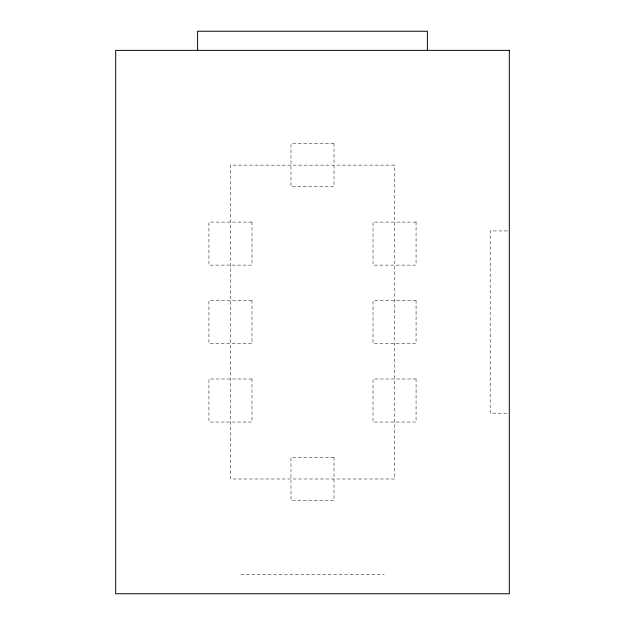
<?xml version="1.0" encoding="UTF-8"?>
<svg xmlns="http://www.w3.org/2000/svg" width="625" height="625" viewBox="0 0 625 625"><rect width="100%" height="100%" fill="white"/><g stroke="black" fill="none" stroke-linecap="round" stroke-linejoin="round"><path stroke-width="0.47" stroke-dasharray="3.12 2.34" d="M507.398 230.938L490.188 230.938L490.188 413.188L507.398 413.188M240.773 574.625L384.227 574.625M334.016 143.625L290.984 143.625L290.984 186.656L334.016 186.656L334.016 143.625M394.547 165.141L230.453 165.141L230.453 478.984L394.547 478.984L394.547 165.141M251.969 222.086L208.93 222.086L208.93 265.117L251.969 265.117L251.969 222.086M416.07 222.086L373.031 222.086L373.031 265.117L416.07 265.117L416.07 222.086M251.969 300.547L208.93 300.547L208.93 343.578L251.969 343.578L251.969 300.547M416.07 300.547L373.031 300.547L373.031 343.578L416.07 343.578L416.07 300.547M251.969 379.008L208.93 379.008L208.93 422.047L251.969 422.047L251.969 379.008M416.07 379.008L373.031 379.008L373.031 422.047L416.07 422.047L416.07 379.008M334.016 457.469L290.984 457.469L290.984 500.508L334.016 500.508L334.016 457.469"/><path stroke-width="0.94" d="M427.391 50.375L427.391 31.25L197.609 31.25L197.609 50.375M509.312 50.375L115.688 50.375L115.688 593.75L509.312 593.75L509.312 50.375"/></g></svg>
